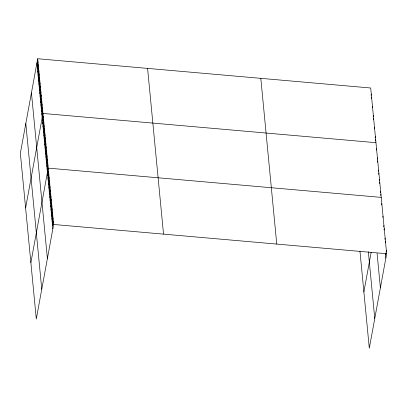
<?xml version="1.0" encoding="UTF-8"?>
<svg xmlns="http://www.w3.org/2000/svg" width="407" height="407" viewBox="0 0 407 407"><rect width="100%" height="100%" fill="white"/><g stroke="black" fill="none" stroke-linecap="round" stroke-linejoin="round"><path stroke-width="0.61" d="M37.698 58.74L20.35 153.266L36.299 319.002L53.648 224.476L37.698 58.74L370.701 87.998L386.65 253.734L369.302 348.26L359.961 251.195M37.2 66.097L37.993 61.783M37.49 69.134L38.283 64.82M37.785 72.171L38.573 67.857M38.075 75.214L38.869 70.894M38.37 78.251L39.158 73.937M38.66 81.288L39.454 76.974M38.955 84.325L39.744 80.011M39.245 87.368L40.039 83.048M39.54 90.405L40.329 86.086M39.83 93.442L40.624 89.128M40.125 96.479L40.914 92.165M40.415 99.517L41.209 95.202M40.71 102.559L41.499 98.24M41 105.596L41.794 101.282M41.29 108.633L42.084 104.319M41.585 111.671L42.379 107.356M41.875 114.713L42.669 110.394M25.61 207.962L42.964 113.436L375.966 142.689M42.46 120.787L43.254 116.473M42.755 123.825L43.544 119.51M43.045 126.867L43.839 122.548M43.34 129.904L44.129 125.59M43.63 132.941L44.424 128.627M43.925 135.979L44.714 131.665M44.215 139.021L45.009 134.702M44.511 142.058L45.299 137.744M44.801 145.096L45.594 140.781M45.096 148.133L45.884 143.819M45.386 151.175L46.179 146.856M45.681 154.212L46.469 149.898M45.971 157.25L46.764 152.935M46.261 160.287L47.054 155.973M46.556 163.329L47.349 159.01M46.846 166.366L47.639 162.047M47.141 169.404L47.934 165.089M30.876 262.652L48.224 168.127L381.227 197.385M47.736 175.575L48.525 171.255M48.036 178.704L48.825 174.389M48.336 181.832L49.13 177.518M48.636 184.966L49.43 180.647M48.937 188.095L49.73 183.781M49.242 191.224L50.03 186.91M49.542 194.358L50.331 190.038M49.842 197.487L50.636 193.172M50.142 200.615L50.936 196.301M50.443 203.749L51.236 199.43M50.748 206.878L51.536 202.564M51.048 210.007L51.842 205.693M51.348 213.141L52.142 208.822M51.648 216.27L52.442 211.955M51.954 219.398L52.742 215.084M52.254 222.532L53.042 218.213M52.554 225.661L53.348 221.347M371.062 95.309L371.286 94.073M371.352 98.346L371.581 97.115M372.232 107.463L372.456 106.227M373.107 116.575L373.331 115.344M373.397 119.617L373.626 118.381M374.277 128.729L374.501 127.498M375.152 137.846L375.381 136.615M375.447 140.883L375.671 139.652M376.322 150L376.551 148.769M377.203 159.117L377.426 157.88M377.493 162.154L377.721 160.923M378.368 171.271L378.596 170.034M378.663 174.308L378.886 173.077M379.248 180.382L379.472 179.151M379.538 183.425L379.767 182.188M380.418 192.536L380.642 191.305M380.708 195.579L380.937 194.343M363.878 291.911L371.153 252.279M381.603 204.879L381.832 203.642M382.809 217.399L383.033 216.168M383.715 226.791L383.938 225.559M384.015 229.919L384.239 228.688M384.915 239.311L385.144 238.08M385.22 242.445L385.444 241.209M385.556 254.919L385.897 253.068M386.121 251.836L386.35 250.6M53.648 224.476L386.65 253.734M385.434 253.663L385.856 258.048M377.08 253.383L380.392 287.815M368.35 251.806L374.766 318.488M260.811 78.342L276.76 244.078M147.588 68.396L163.538 234.132M36.905 63.06L52.854 228.79M31.441 92.827L47.39 258.562M25.814 123.499L41.763 289.235"/></g></svg>
